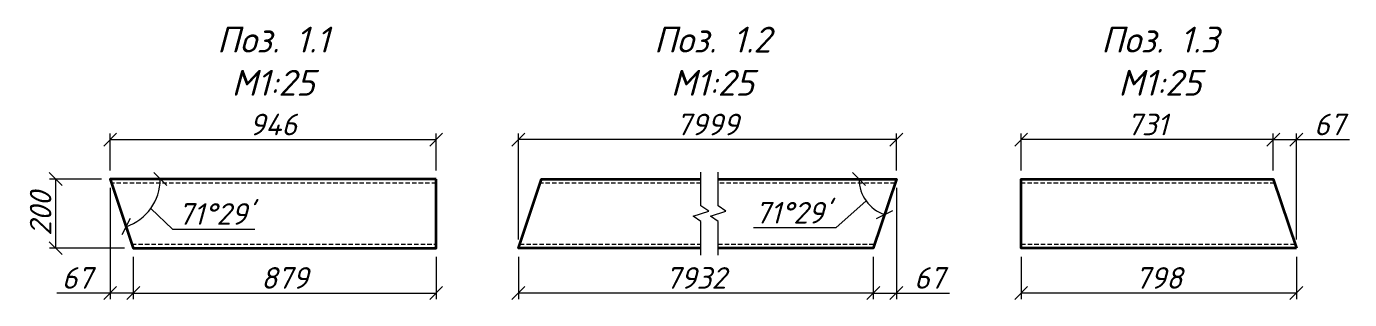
# Model space of a CAD drawing. Header units: millimetres. Extents: x 13217 to 56708, y 1467 to 81254.
# Drawn here: x 19281 to 23119, y 57037 to 57828 of the extents above; entities that cross this region are included whole.
import ezdxf

# ---------------------------------------------------------------- set-up
doc = ezdxf.new("R2010")
doc.units = ezdxf.units.MM
doc.linetypes.add('DASHED', pattern=[19.05, 12.7, -6.35])
doc.layers.get('Defpoints').update_dxf_attribs({"color": 6})
for name, color, linetype, lineweight in [('$Выноски', 5, 'Continuous', 13), ('$Пунктир', 3, 'DASHED', 13), ('$Размеры', 5, 'Continuous', 13), ('$Слои конструкции', 7, 'Continuous', 35), ('$Тонкие', 8, 'Continuous', 13)]:
    doc.layers.add(name, color=color, linetype=linetype, lineweight=lineweight)
doc.styles.add('@ТРАНСПРОЕКТ', font='isocpeur.ttf', dxfattribs={"oblique": 15})
doc.dimstyles.new('@TN  1-25', dxfattribs={"dimscale": 25, "dimtxt": 2.5, "dimasz": 1.5, "dimexe": 0.7, "dimexo": 1, "dimgap": 0.5, "dimtad": 1, "dimdec": 0, "dimzin": 0, "dimdsep": 46, "dimtxsty": '@ТРАНСПРОЕКТ', "dimblk": 'OBLIQUE', "dimcen": 0, "dimclrd": 256, "dimclre": 256, "dimclrt": 256, "dimaunit": 1, "dimadec": 3, "dimazin": 0, "dimtfac": 1, "dimtdec": 0, "dimtofl": 0, "dimtmove": 0, "dimatfit": 3, "dimfxl": 1, "dimtolj": 1, "dimtzin": 0, "dimlwd": 13, "dimlwe": 13, "dimarcsym": 0})

# ---------------------------------------------------------------- blocks, each defined once
blk = doc.blocks.new('_Oblique')
at = {"color": 0, "linetype": 'ByBlock', "lineweight": -2}
blk.add_line((-0.5, -0.5), (0.5, 0.5), dxfattribs=at)
blk = doc.blocks.new('*D68')
at = {"layer": '$Размеры', "linetype": 'Continuous', "lineweight": 13, "transparency": 16777216}
for p, q in [((19523.4, 57360.9), (19523.4, 57038.5)), ((19590.4, 57160.9), (19590.4, 57038.5)), ((19523.4, 57056), (19369.2, 57056)), ((19590.4, 57056), (19523.4, 57056))]:
    blk.add_line(p, q, dxfattribs=at)
at = {"layer": 'Defpoints', "color": 0, "transparency": 16777216}
for p in [(19523.4, 57385.9), (19590.4, 57185.9), (19523.4, 57056)]:
    blk.add_point(p, dxfattribs=at)
at = {"layer": '$Размеры', "lineweight": 13, "transparency": 16777216, "xscale": 37.5, "yscale": 37.5, "zscale": 37.5, "rotation": 180}
blk.add_blockref('_Oblique', (19523.4, 57056), dxfattribs=at)
at = {"layer": '$Размеры', "lineweight": 13, "transparency": 16777216, "xscale": 37.5, "yscale": 37.5, "zscale": 37.5}
blk.add_blockref('_Oblique', (19590.4, 57056), dxfattribs=at)
at = {"layer": '$Размеры', "transparency": 16777216, "insert": (19427.6, 57099.7), "char_height": 62.5, "attachment_point": 5, "style": '@ТРАНСПРОЕКТ'}
blk.add_mtext('\\A1;67', dxfattribs=at)
blk = doc.blocks.new('*D69')
at = {"layer": '$Размеры', "linetype": 'Continuous', "lineweight": 13, "transparency": 16777216}
for p, q in [((19590.4, 57160.9), (19590.4, 57038.5)), ((20469.3, 57160.9), (20469.3, 57038.5)), ((19590.4, 57056), (20469.3, 57056))]:
    blk.add_line(p, q, dxfattribs=at)
at = {"layer": 'Defpoints', "color": 0, "transparency": 16777216}
for p in [(19590.4, 57185.9), (20469.3, 57185.9), (20469.3, 57056)]:
    blk.add_point(p, dxfattribs=at)
at = {"layer": '$Размеры', "lineweight": 13, "transparency": 16777216, "xscale": 37.5, "yscale": 37.5, "zscale": 37.5, "rotation": 180}
blk.add_blockref('_Oblique', (19590.4, 57056), dxfattribs=at)
at = {"layer": '$Размеры', "lineweight": 13, "transparency": 16777216, "xscale": 37.5, "yscale": 37.5, "zscale": 37.5}
blk.add_blockref('_Oblique', (20469.3, 57056), dxfattribs=at)
at = {"layer": '$Размеры', "transparency": 16777216, "insert": (20029.9, 57099.7), "char_height": 62.5, "attachment_point": 5, "style": '@ТРАНСПРОЕКТ'}
blk.add_mtext('\\A1;879', dxfattribs=at)
blk = doc.blocks.new('*D70')
at = {"layer": '$Размеры', "linetype": 'Continuous', "lineweight": 13, "transparency": 16777216}
for p, q in [((19498.4, 57385.9), (19347.9, 57385.9)), ((19365.4, 57185.9), (19365.4, 57385.9)), ((19565.4, 57185.9), (19347.9, 57185.9))]:
    blk.add_line(p, q, dxfattribs=at)
at = {"layer": 'Defpoints', "color": 0, "transparency": 16777216}
for p in [(19365.4, 57385.9), (19523.4, 57385.9), (19590.4, 57185.9)]:
    blk.add_point(p, dxfattribs=at)
at = {"layer": '$Размеры', "lineweight": 13, "transparency": 16777216, "xscale": 37.5, "yscale": 37.5, "zscale": 37.5}
for p, rotation in [((19365.4, 57385.9), 90), ((19365.4, 57185.9), 270)]:
    blk.add_blockref('_Oblique', p, dxfattribs=dict(at, rotation=rotation))
at = {"layer": '$Размеры', "transparency": 16777216, "insert": (19321.6, 57285.9), "char_height": 62.5, "attachment_point": 5, "rotation": 90, "style": '@ТРАНСПРОЕКТ'}
blk.add_mtext('\\A1;200', dxfattribs=at)
blk = doc.blocks.new('*D71')
at = {"layer": '$Размеры', "linetype": 'Continuous', "lineweight": 13, "transparency": 16777216}
for p, q in [((19641.4, 57301.1), (19704.3, 57241.2)), ((19704.3, 57241.2), (19942.9, 57241.2))]:
    blk.add_line(p, q, dxfattribs=at)
blk.add_arc((19523.4, 57385.9), 145.3, 288.5212, 0, dxfattribs=at)
at = {"layer": 'Defpoints', "color": 0, "transparency": 16777216}
for p in [(19523.4, 57385.9), (19523.4, 57385.9), (20469.3, 57385.9), (19621.3, 57278.6), (19590.4, 57185.9)]:
    blk.add_point(p, dxfattribs=at)
at = {"layer": '$Размеры', "lineweight": 13, "transparency": 16777216, "xscale": 37.5, "yscale": 37.5, "zscale": 37.5}
for p, rotation in [((19668.8, 57385.9), 90.00000000000031), ((19569.6, 57248.2), 198.5212373864472)]:
    blk.add_blockref('_Oblique', p, dxfattribs=dict(at, rotation=rotation))
at = {"layer": '$Размеры', "transparency": 16777216, "insert": (19829.9, 57285), "char_height": 62.5, "attachment_point": 5, "style": '@ТРАНСПРОЕКТ'}
blk.add_mtext("\\A1;71°29'", dxfattribs=at)
blk = doc.blocks.new('*D72')
at = {"layer": '$Размеры', "linetype": 'Continuous', "lineweight": 13, "transparency": 16777216}
for p, q in [((19523.4, 57410.9), (19523.4, 57517.9)), ((20469.3, 57410.9), (20469.3, 57517.9)), ((19523.4, 57500.4), (20469.3, 57500.4))]:
    blk.add_line(p, q, dxfattribs=at)
at = {"layer": 'Defpoints', "color": 0, "transparency": 16777216}
for p in [(20469.3, 57500.4), (19523.4, 57385.9), (20469.3, 57385.9)]:
    blk.add_point(p, dxfattribs=at)
at = {"layer": '$Размеры', "lineweight": 13, "transparency": 16777216, "xscale": 37.5, "yscale": 37.5, "zscale": 37.5, "rotation": 180}
blk.add_blockref('_Oblique', (19523.4, 57500.4), dxfattribs=at)
at = {"layer": '$Размеры', "lineweight": 13, "transparency": 16777216, "xscale": 37.5, "yscale": 37.5, "zscale": 37.5}
blk.add_blockref('_Oblique', (20469.3, 57500.4), dxfattribs=at)
at = {"layer": '$Размеры', "transparency": 16777216, "insert": (19996.4, 57544.1), "char_height": 62.5, "attachment_point": 5, "style": '@ТРАНСПРОЕКТ'}
blk.add_mtext('\\A1;946', dxfattribs=at)
blk = doc.blocks.new('*D73')
at = {"layer": '$Размеры', "linetype": 'Continuous', "lineweight": 13, "transparency": 16777216}
for p, q in [((20707.9, 57210.9), (20707.9, 57517.9)), ((21804.6, 57410.9), (21804.6, 57517.9)), ((21804.6, 57500.4), (20707.9, 57500.4))]:
    blk.add_line(p, q, dxfattribs=at)
at = {"layer": 'Defpoints', "color": 0, "transparency": 16777216}
for p in [(20707.9, 57500.4), (21804.6, 57385.9), (20707.9, 57185.9)]:
    blk.add_point(p, dxfattribs=at)
at = {"layer": '$Размеры', "lineweight": 13, "transparency": 16777216, "xscale": 37.5, "yscale": 37.5, "zscale": 37.5, "rotation": 180}
blk.add_blockref('_Oblique', (20707.9, 57500.4), dxfattribs=at)
at = {"layer": '$Размеры', "lineweight": 13, "transparency": 16777216, "xscale": 37.5, "yscale": 37.5, "zscale": 37.5}
blk.add_blockref('_Oblique', (21804.6, 57500.4), dxfattribs=at)
at = {"layer": '$Размеры', "transparency": 16777216, "insert": (21256.3, 57544.1), "char_height": 62.5, "attachment_point": 5, "style": '@ТРАНСПРОЕКТ'}
blk.add_mtext('\\A1;7999', dxfattribs=at)
blk = doc.blocks.new('*D74')
at = {"layer": '$Размеры', "linetype": 'Continuous', "lineweight": 13, "transparency": 16777216}
for p, q in [((20707.9, 57160.9), (20707.9, 57038.5)), ((21737.6, 57160.9), (21737.6, 57038.5)), ((21737.6, 57056), (20707.9, 57056))]:
    blk.add_line(p, q, dxfattribs=at)
at = {"layer": 'Defpoints', "color": 0, "transparency": 16777216}
for p in [(20707.9, 57185.9), (21737.6, 57185.9), (20707.9, 57056)]:
    blk.add_point(p, dxfattribs=at)
at = {"layer": '$Размеры', "lineweight": 13, "transparency": 16777216, "xscale": 37.5, "yscale": 37.5, "zscale": 37.5, "rotation": 180}
blk.add_blockref('_Oblique', (20707.9, 57056), dxfattribs=at)
at = {"layer": '$Размеры', "lineweight": 13, "transparency": 16777216, "xscale": 37.5, "yscale": 37.5, "zscale": 37.5}
blk.add_blockref('_Oblique', (21737.6, 57056), dxfattribs=at)
at = {"layer": '$Размеры', "transparency": 16777216, "insert": (21222.8, 57099.7), "char_height": 62.5, "attachment_point": 5, "style": '@ТРАНСПРОЕКТ'}
blk.add_mtext('\\A1;7932', dxfattribs=at)
blk = doc.blocks.new('*D75')
at = {"layer": '$Размеры', "linetype": 'Continuous', "lineweight": 13, "transparency": 16777216}
for p, q in [((21804.6, 57360.9), (21804.6, 57038.5)), ((21737.6, 57160.9), (21737.6, 57038.5)), ((21737.6, 57056), (21804.6, 57056)), ((21804.6, 57056), (21958.8, 57056))]:
    blk.add_line(p, q, dxfattribs=at)
at = {"layer": 'Defpoints', "color": 0, "transparency": 16777216}
for p in [(21804.6, 57385.9), (21737.6, 57185.9), (21804.6, 57056)]:
    blk.add_point(p, dxfattribs=at)
at = {"layer": '$Размеры', "lineweight": 13, "transparency": 16777216, "xscale": 37.5, "yscale": 37.5, "zscale": 37.5, "rotation": 180}
blk.add_blockref('_Oblique', (21737.6, 57056), dxfattribs=at)
at = {"layer": '$Размеры', "lineweight": 13, "transparency": 16777216, "xscale": 37.5, "yscale": 37.5, "zscale": 37.5}
blk.add_blockref('_Oblique', (21804.6, 57056), dxfattribs=at)
at = {"layer": '$Размеры', "transparency": 16777216, "insert": (21900.5, 57099.7), "char_height": 62.5, "attachment_point": 5, "style": '@ТРАНСПРОЕКТ'}
blk.add_mtext('\\A1;67', dxfattribs=at)
blk = doc.blocks.new('*D76')
at = {"layer": '$Размеры', "linetype": 'Continuous', "lineweight": 13, "transparency": 16777216}
for p, q in [((21716.8, 57322.8), (21629.1, 57244.6)), ((21629.1, 57244.6), (21390.5, 57244.6))]:
    blk.add_line(p, q, dxfattribs=at)
blk.add_arc((21804.6, 57385.9), 108.1, 180, 251.4788, dxfattribs=at)
at = {"layer": 'Defpoints', "color": 0, "transparency": 16777216}
for p in [(21287.6, 57385.9), (21804.6, 57385.9), (21804.6, 57385.9), (21731.8, 57306), (21737.6, 57185.9)]:
    blk.add_point(p, dxfattribs=at)
at = {"layer": '$Размеры', "lineweight": 13, "transparency": 16777216, "xscale": 37.5, "yscale": 37.5, "zscale": 37.5}
for p, rotation in [((21696.5, 57385.9), 90.00000000000026), ((21770.2, 57283.4), 341.4787626134337)]:
    blk.add_blockref('_Oblique', p, dxfattribs=dict(at, rotation=rotation))
at = {"layer": '$Размеры', "transparency": 16777216, "insert": (21503.6, 57288.4), "char_height": 62.5, "attachment_point": 5, "style": '@ТРАНСПРОЕКТ'}
blk.add_mtext("\\A1;71°29'", dxfattribs=at)
blk = doc.blocks.new('*D77')
at = {"layer": '$Размеры', "linetype": 'Continuous', "lineweight": 13, "transparency": 16777216}
for p, q in [((22166.7, 57410.8), (22166.7, 57517.9)), ((22898.2, 57410.8), (22898.2, 57517.9)), ((22898.2, 57500.4), (22166.7, 57500.4))]:
    blk.add_line(p, q, dxfattribs=at)
at = {"layer": 'Defpoints', "color": 0, "transparency": 16777216}
for p in [(22166.7, 57500.4), (22166.7, 57385.8), (22898.2, 57385.8)]:
    blk.add_point(p, dxfattribs=at)
at = {"layer": '$Размеры', "lineweight": 13, "transparency": 16777216, "xscale": 37.5, "yscale": 37.5, "zscale": 37.5, "rotation": 180}
blk.add_blockref('_Oblique', (22166.7, 57500.4), dxfattribs=at)
at = {"layer": '$Размеры', "lineweight": 13, "transparency": 16777216, "xscale": 37.5, "yscale": 37.5, "zscale": 37.5}
blk.add_blockref('_Oblique', (22898.2, 57500.4), dxfattribs=at)
at = {"layer": '$Размеры', "transparency": 16777216, "insert": (22532.5, 57544.1), "char_height": 62.5, "attachment_point": 5, "style": '@ТРАНСПРОЕКТ'}
blk.add_mtext('\\A1;731', dxfattribs=at)
blk = doc.blocks.new('*D78')
at = {"layer": '$Размеры', "linetype": 'Continuous', "lineweight": 13, "transparency": 16777216}
for p, q in [((22898.2, 57410.8), (22898.2, 57517.9)), ((22965.1, 57210.9), (22965.1, 57517.9)), ((22898.2, 57500.4), (22965.1, 57500.4)), ((22965.1, 57500.4), (23119.4, 57500.4))]:
    blk.add_line(p, q, dxfattribs=at)
at = {"layer": 'Defpoints', "color": 0, "transparency": 16777216}
for p in [(22965.1, 57500.4), (22898.2, 57385.8), (22965.1, 57185.9)]:
    blk.add_point(p, dxfattribs=at)
at = {"layer": '$Размеры', "lineweight": 13, "transparency": 16777216, "xscale": 37.5, "yscale": 37.5, "zscale": 37.5, "rotation": 180}
blk.add_blockref('_Oblique', (22898.2, 57500.4), dxfattribs=at)
at = {"layer": '$Размеры', "lineweight": 13, "transparency": 16777216, "xscale": 37.5, "yscale": 37.5, "zscale": 37.5}
blk.add_blockref('_Oblique', (22965.1, 57500.4), dxfattribs=at)
at = {"layer": '$Размеры', "transparency": 16777216, "insert": (23061, 57544.1), "char_height": 62.5, "attachment_point": 5, "style": '@ТРАНСПРОЕКТ'}
blk.add_mtext('\\A1;67', dxfattribs=at)
blk = doc.blocks.new('*D79')
at = {"layer": '$Размеры', "linetype": 'Continuous', "lineweight": 13, "transparency": 16777216}
for p, q in [((22166.7, 57160.9), (22166.7, 57038.5)), ((22965.1, 57160.9), (22965.1, 57038.5)), ((22965.1, 57056), (22166.7, 57056))]:
    blk.add_line(p, q, dxfattribs=at)
at = {"layer": 'Defpoints', "color": 0, "transparency": 16777216}
for p in [(22166.7, 57185.9), (22965.1, 57185.9), (22166.7, 57056)]:
    blk.add_point(p, dxfattribs=at)
at = {"layer": '$Размеры', "lineweight": 13, "transparency": 16777216, "xscale": 37.5, "yscale": 37.5, "zscale": 37.5, "rotation": 180}
blk.add_blockref('_Oblique', (22166.7, 57056), dxfattribs=at)
at = {"layer": '$Размеры', "lineweight": 13, "transparency": 16777216, "xscale": 37.5, "yscale": 37.5, "zscale": 37.5}
blk.add_blockref('_Oblique', (22965.1, 57056), dxfattribs=at)
at = {"layer": '$Размеры', "transparency": 16777216, "insert": (22565.9, 57099.7), "char_height": 62.5, "attachment_point": 5, "style": '@ТРАНСПРОЕКТ'}
blk.add_mtext('\\A1;798', dxfattribs=at)

msp = doc.modelspace()

# ---------------------------------------------------------------- linework, layer by layer
at = {"layer": '$Пунктир', "flags": 128}
for points in [[(20469.3, 57373.9), (19527.5, 57373.9)], [(21237.6, 57373.9), (20770.6, 57373.9)], [(21800.6, 57373.9), (21287.6, 57373.9)], [(22902.2, 57373.9), (22166.7, 57373.9)], [(19586.4, 57197.9), (20469.3, 57197.9)], [(20711.9, 57197.9), (21237.6, 57197.9)], [(21287.6, 57197.9), (21741.6, 57197.9)], [(22166.7, 57197.9), (22961.1, 57197.9)]]:
    msp.add_lwpolyline(points, dxfattribs=at)
at = {"layer": '$Слои конструкции'}
for points in [[(20469.3, 57385.9), (19523.4, 57385.9), (19590.4, 57185.9), (20469.3, 57185.9)], [(22965.1, 57185.9), (22166.7, 57185.9), (22166.7, 57385.9), (22898.2, 57385.8)]]:
    msp.add_lwpolyline(points, close=True, dxfattribs=at)
for points in [[(21237.6, 57185.9), (20707.9, 57185.9), (20774.6, 57385.9), (21237.6, 57385.9)], [(21287.6, 57385.9), (21804.6, 57385.9), (21737.6, 57185.9), (21287.6, 57185.9)]]:
    msp.add_lwpolyline(points, dxfattribs=at)
at = {"layer": '$Тонкие'}
for points in [[(21237.6, 57165.9), (21237.6, 57263.4), (21215.1, 57278.4), (21260.1, 57293.4), (21237.6, 57308.4), (21237.6, 57405.9)], [(21287.6, 57165.9), (21287.6, 57263.4), (21265.1, 57278.4), (21310.1, 57293.4), (21287.6, 57308.4), (21287.6, 57405.9)]]:
    msp.add_lwpolyline(points, dxfattribs=at)

# ---------------------------------------------------------------- texts
at = {"layer": '$Выноски', "char_height": 75, "attachment_point": 5, "style": '@ТРАНСПРОЕКТ'}
for s, width, insert in [('Поз. 1.1\\PМ1:25', 387.907, (19996.4, 57727.4)), ('Поз. 1.2\\PМ1:25', 433.619, (21271, 57727.4)), ('Поз. 1.3\\PМ1:25', 445.834, (22569.2, 57727.4))]:
    msp.add_mtext_dynamic_manual_height_columns(s, width=width, gutter_width=1250, heights=[0], dxfattribs=dict(at, insert=insert))

# ---------------------------------------------------------------- dimensions: what is measured, and where the dimension line sits
at = {"layer": '$Размеры'}
for base, p1, p2, angle, picture, middle in [((20469.3, 57500.4), (19523.4, 57385.9), (20469.3, 57385.9), 180, '*D72', (19996.4, 57544.1)), ((22166.7284, 57500.3965), (22898.1998, 57385.7722), (22166.7284, 57385.7722), 180, '*D77', (22532.4641, 57544.1465)), ((22965.1, 57500.4), (22898.2, 57385.8), (22965.1, 57185.9), 180, '*D78', (23061, 57544.1)), ((19365.4, 57385.9), (19590.4, 57185.9), (19523.4, 57385.9), 90, '*D70', (19321.6, 57285.9)), ((21804.6, 57056), (21737.6, 57185.9), (21804.6, 57385.9), 180, '*D75', (21900.5, 57099.7)), ((22166.7, 57056), (22965.1, 57185.9), (22166.7, 57185.9), 180, '*D79', (22565.9, 57099.7))]:
    dim = msp.add_linear_dim(base=base, p1=p1, p2=p2, angle=angle, dimstyle='@TN  1-25', dxfattribs=at)
    dim.commit()
    dim.dimension.update_dxf_attribs({"geometry": picture, "text_midpoint": middle})
for base, p1, text, picture, middle in [((20707.9, 57500.4), (21804.6, 57385.9), '7999', '*D73', (21256.3, 57544.1)), ((20707.9, 57056), (21737.6, 57185.9), '7932', '*D74', (21222.8, 57099.7))]:
    dim = msp.add_linear_dim(base=base, p1=p1, p2=(20707.9, 57185.9), angle=180, text=text, dimstyle='@TN  1-25', dxfattribs=at)
    dim.commit()
    dim.dimension.update_dxf_attribs({"geometry": picture, "text_midpoint": middle})
for base, line1, line2, picture, middle in [((19621.3, 57278.6), ((20469.3, 57385.9), (19523.4, 57385.9)), ((19523.4, 57385.9), (19590.4, 57185.9)), '*D71', (19829.9, 57285)), ((21731.8, 57306), ((21804.6, 57385.9), (21737.6, 57185.9)), ((21287.6, 57385.9), (21804.6, 57385.9)), '*D76', (21503.6, 57288.4))]:
    dim = msp.add_angular_dim_2l(base=base, line1=line1, line2=line2, dimstyle='@TN  1-25', override={"dimadec": 2, "dimtmove": 1}, dxfattribs=at)
    dim.commit()
    dim.dimension.update_dxf_attribs({"geometry": picture, "text_midpoint": middle, "dimtype": 162})
for base, p2, picture, middle in [((19523.4, 57056), (19523.4, 57385.9), '*D68', (19427.6, 57099.7)), ((20469.3, 57056), (20469.3, 57185.9), '*D69', (20029.9, 57099.7))]:
    dim = msp.add_linear_dim(base=base, p1=(19590.4, 57185.9), p2=p2, dimstyle='@TN  1-25', dxfattribs=at)
    dim.commit()
    dim.dimension.update_dxf_attribs({"geometry": picture, "text_midpoint": middle})

doc.saveas('drawing.dxf')
